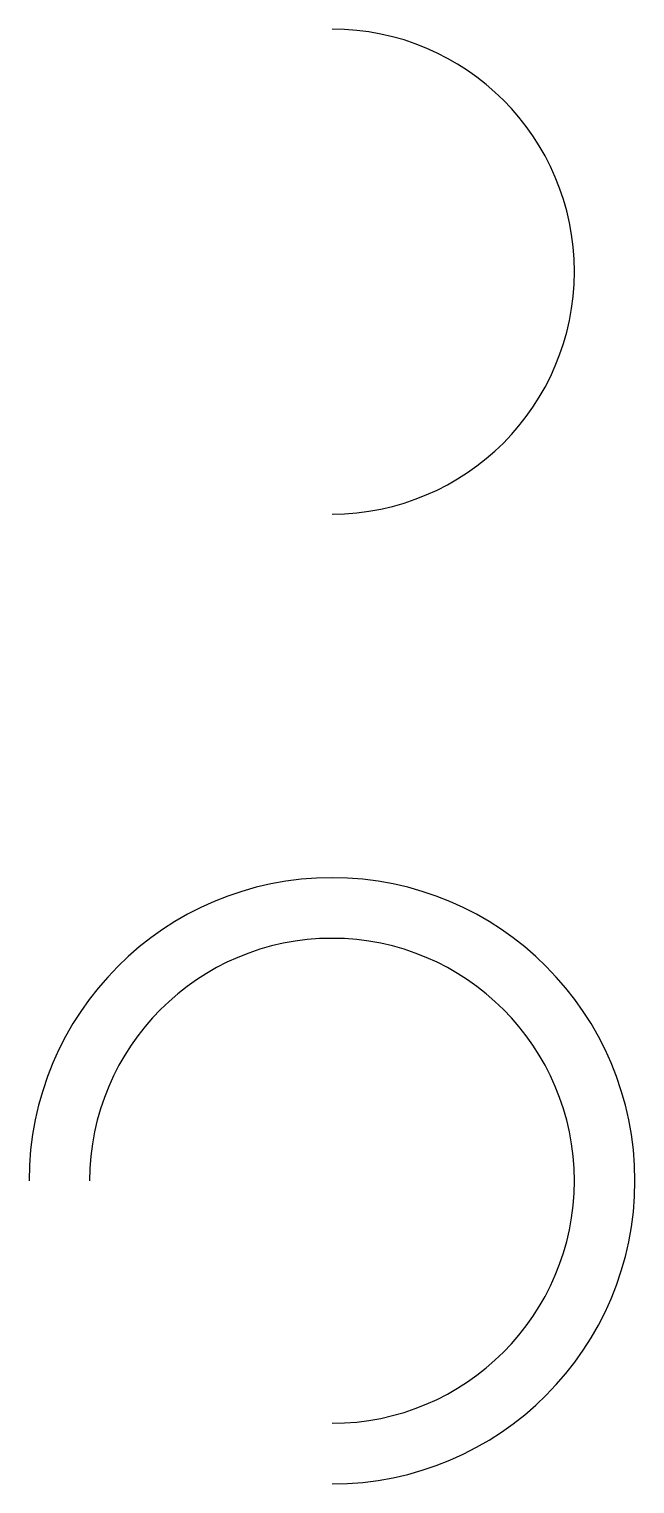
# Model space of a CAD drawing. Header units: millimetres. Extents: x -25 to 25, y -100 to 20.
import ezdxf

# ---------------------------------------------------------------- set-up
doc = ezdxf.new("R2010")
doc.units = ezdxf.units.MM
doc.layers.get('0').update_dxf_attribs({"linetype": 'CONTINUOUS'})

msp = doc.modelspace()

# ---------------------------------------------------------------- linework, layer by layer
for centre, radius, end in [((0, 0), 20, 90), ((0, -75), 25, 180), ((0, -75), 20, 180)]:
    msp.add_arc(centre, radius, -90, end)

doc.saveas('drawing.dxf')
